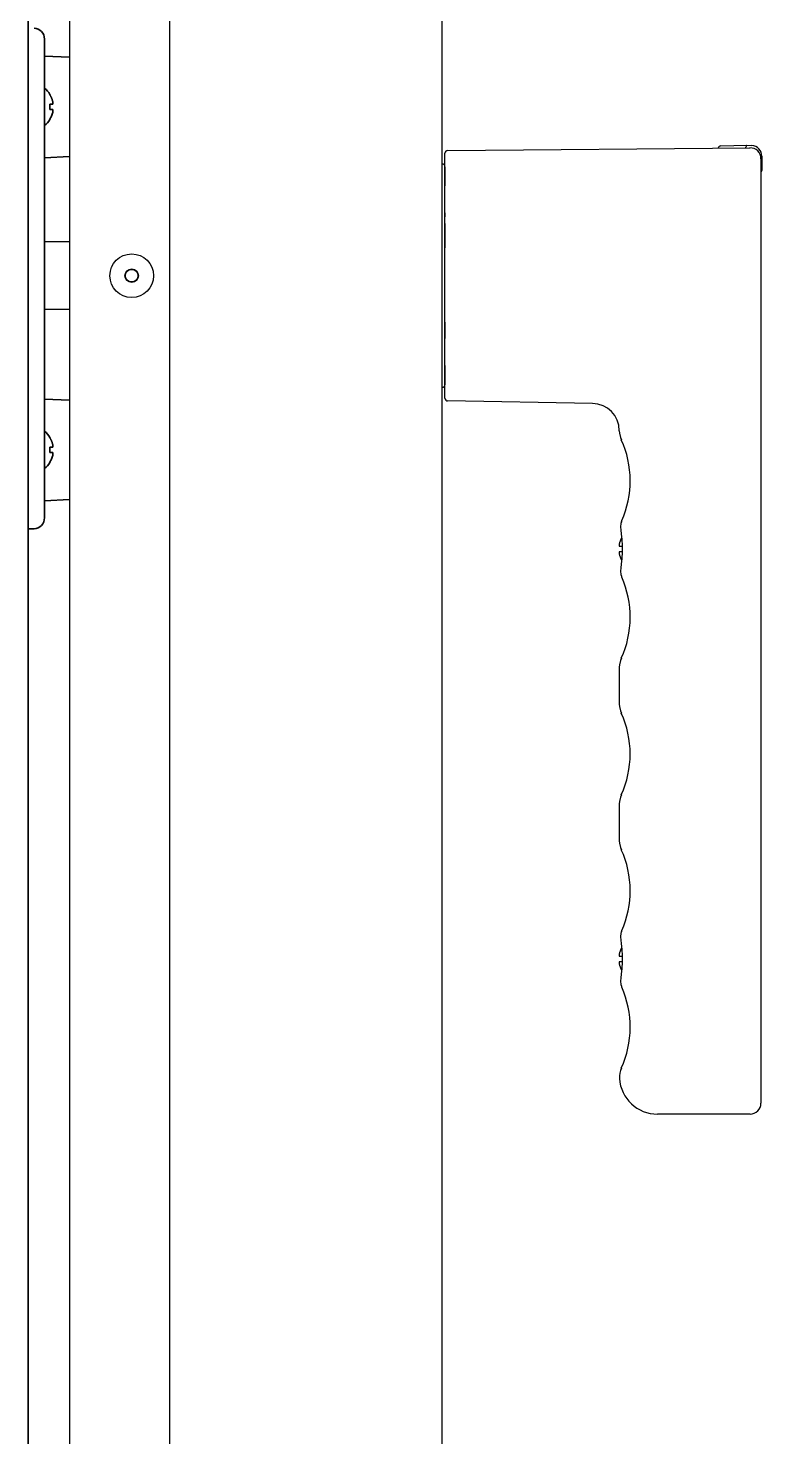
# Model space of a CAD drawing. Extents: x 5997 to 10491, y -672 to 3388.
# Drawn here: x 10356.3 to 10490.9, y 1529.6 to 1788.3 of the extents above; entities that cross this region are included whole.
import ezdxf

# ---------------------------------------------------------------- set-up
doc = ezdxf.new("R2010")
doc.units = 0
doc.header["$LTSCALE"] = 5
doc.layers.add('1', color=7, linetype='CONTINUOUS', true_color=0xffffff)
doc.layers.add('GEOM', color=7, linetype='CONTINUOUS')

msp = doc.modelspace()

# ---------------------------------------------------------------- linework, layer by layer
at = {"layer": '1', "color": 7, "linetype": 'Continuous', "lineweight": 35}
for p, q in [((10356.27, 2030.99), (10356.27, 1373.93)), ((10359.27, 1786.29), (10359.27, 1781.29)), ((10363.87, 1782.96), (10359.27, 1783.16)), ((10359.27, 1781.29), (10359.27, 1703.36)), ((10360.22, 1776.13), (10360.25, 1776.13)), ((10360.25, 1771.53), (10360.22, 1771.53)), ((10359.27, 1764.49), (10363.87, 1764.69)), ((10363.87, 1719.96), (10359.27, 1720.16)), ((10360.22, 1713.13), (10360.25, 1713.13)), ((10360.25, 1708.53), (10360.22, 1708.53)), ((10359.27, 1703.36), (10359.27, 1698.36)), ((10359.27, 1701.49), (10363.87, 1701.69)), ((10357.34, 1696.36), (10356.27, 1696.33))]:
    msp.add_line(p, q, dxfattribs=at)
for centre, radius, start, end in [((10357.27, 1786.29), 2, 0, 88), ((10356.15, 1773.63), 4.8, 31.3459, 49.4581), ((10356.47, 1773.83), 3.78, 0.0035, 7.6041), ((10356.47, 1773.83), 3.78, 352.3959, 359.9965), ((10356.15, 1774.03), 4.8, 310.5418, 328.6074), ((10356.15, 1710.63), 4.8, 31.3459, 49.4581), ((10356.47, 1710.83), 3.78, 0.0035, 7.6041), ((10356.47, 1710.83), 3.78, 352.3959, 359.9965), ((10356.15, 1711.03), 4.8, 310.5418, 328.6074), ((10357.27, 1698.36), 2, 272, 0)]:
    msp.add_arc(centre, radius, start, end, dxfattribs=at)
for points in [[(10360.77, 1774.83), (10360.75, 1774.88), (10360.73, 1774.99), (10360.67, 1775.15), (10360.62, 1775.31), (10360.56, 1775.46), (10360.49, 1775.62), (10360.42, 1775.77), (10360.33, 1775.94), (10360.26, 1776.06), (10360.22, 1776.13)], [(10360.77, 1773.33), (10360.75, 1773.33), (10360.73, 1773.33), (10360.67, 1773.33), (10360.62, 1773.33), (10360.56, 1773.33), (10360.49, 1773.33), (10360.42, 1773.33), (10360.33, 1773.33), (10360.26, 1773.33), (10360.22, 1773.33)], [(10360.77, 1774.33), (10360.77, 1774.35), (10360.78, 1774.4), (10360.78, 1774.47), (10360.78, 1774.54), (10360.78, 1774.61), (10360.78, 1774.68), (10360.78, 1774.75), (10360.77, 1774.8), (10360.77, 1774.83)], [(10360.77, 1772.83), (10360.77, 1772.85), (10360.78, 1772.9), (10360.78, 1772.98), (10360.78, 1773.05), (10360.78, 1773.12), (10360.78, 1773.19), (10360.78, 1773.26), (10360.77, 1773.3), (10360.77, 1773.33)], [(10360.77, 1711.83), (10360.75, 1711.88), (10360.73, 1711.99), (10360.67, 1712.15), (10360.62, 1712.31), (10360.56, 1712.46), (10360.49, 1712.62), (10360.42, 1712.77), (10360.33, 1712.94), (10360.26, 1713.06), (10360.22, 1713.13)], [(10360.77, 1710.33), (10360.75, 1710.33), (10360.73, 1710.33), (10360.67, 1710.33), (10360.62, 1710.33), (10360.56, 1710.33), (10360.49, 1710.33), (10360.42, 1710.33), (10360.33, 1710.33), (10360.26, 1710.33), (10360.22, 1710.33)], [(10360.77, 1711.33), (10360.77, 1711.35), (10360.78, 1711.4), (10360.78, 1711.47), (10360.78, 1711.54), (10360.78, 1711.61), (10360.78, 1711.68), (10360.78, 1711.75), (10360.77, 1711.8), (10360.77, 1711.83)], [(10360.77, 1709.83), (10360.77, 1709.85), (10360.78, 1709.9), (10360.78, 1709.98), (10360.78, 1710.05), (10360.78, 1710.12), (10360.78, 1710.19), (10360.78, 1710.26), (10360.77, 1710.3), (10360.77, 1710.33)]]:
    msp.add_open_spline(points, degree=3, dxfattribs=at)
for points in [[(10360.22, 1774.33), (10360.34, 1774.33), (10360.45, 1774.33), (10360.59, 1774.33), (10360.63, 1774.33), (10360.71, 1774.33), (10360.74, 1774.33), (10360.77, 1774.33)], [(10360.22, 1771.53), (10360.34, 1771.73), (10360.45, 1771.94), (10360.59, 1772.26), (10360.63, 1772.37), (10360.71, 1772.6), (10360.74, 1772.71), (10360.77, 1772.83)], [(10360.22, 1711.33), (10360.34, 1711.33), (10360.45, 1711.33), (10360.59, 1711.33), (10360.63, 1711.33), (10360.71, 1711.33), (10360.74, 1711.33), (10360.77, 1711.33)], [(10360.22, 1708.53), (10360.34, 1708.73), (10360.45, 1708.94), (10360.59, 1709.26), (10360.63, 1709.37), (10360.71, 1709.6), (10360.74, 1709.71), (10360.77, 1709.83)]]:
    msp.add_open_spline(points, degree=3, knots=[0, 0, 0, 0, 0.5, 0.5, 0.75, 0.75, 1, 1, 1, 1], dxfattribs=at)
at = {"layer": 'GEOM', "color": 7, "linetype": 'Continuous'}
for p, q in [((10382.27, 1400.58), (10382.27, 2085.08)), ((10432.27, 1400.58), (10432.27, 2085.08)), ((10363.87, 2053.08), (10363.87, 1447.06)), ((10432.77, 1720.32), (10432.77, 1765.33)), ((10433.27, 1765.83), (10488.76, 1766.31)), ((10483.41, 1766.66), (10488.17, 1766.83)), ((10488.17, 1766.83), (10489.1, 1766.75)), ((10490.92, 1764.75), (10490.92, 1762.12)), ((10432.77, 1762.85), (10432.77, 1759.36)), ((10490.77, 1764.31), (10490.77, 1590.83)), ((10432.77, 1754.39), (10432.77, 1753.61)), ((10432.77, 1752.44), (10432.77, 1747.94)), ((10363.87, 1749.03), (10359.27, 1749.03)), ((10363.87, 1736.63), (10359.27, 1736.63)), ((10432.77, 1734.28), (10432.77, 1731.26)), ((10432.77, 1726.32), (10432.77, 1722.8)), ((10459.86, 1719.35), (10433.26, 1719.82)), ((10465.15, 1697.68), (10465.14, 1697.64)), ((10465.14, 1697.64), (10465.14, 1697.63)), ((10465.18, 1697.74), (10465.15, 1697.68)), ((10465.18, 1697.75), (10465.17, 1697.74)), ((10465.21, 1697.83), (10465.18, 1697.77)), ((10465.18, 1697.77), (10465.18, 1697.74)), ((10465.03, 1696.1), (10465.03, 1696.1)), ((10464.78, 1693.13), (10465.27, 1693.13)), ((10465.27, 1692.13), (10464.78, 1692.13)), ((10465.19, 1694.68), (10465.18, 1694.67)), ((10465.19, 1694.68), (10465.18, 1694.67)), ((10465.27, 1693.13), (10465.27, 1692.63)), ((10465.18, 1690.58), (10465.19, 1690.57)), ((10465.18, 1690.58), (10465.19, 1690.57)), ((10465.03, 1689.15), (10465.03, 1689.15)), ((10465.14, 1687.62), (10465.18, 1687.48)), ((10465.18, 1687.5), (10465.18, 1687.48)), ((10465.21, 1687.42), (10465.18, 1687.48)), ((10464.77, 1670.91), (10464.77, 1664.14)), ((10464.77, 1645.81), (10464.77, 1639.04)), ((10465.15, 1622.38), (10465.14, 1622.33)), ((10465.18, 1622.45), (10465.15, 1622.38)), ((10465.21, 1622.53), (10465.18, 1622.47)), ((10465.18, 1622.47), (10465.18, 1622.44)), ((10465.03, 1620.8), (10465.03, 1620.8)), ((10464.78, 1617.83), (10465.27, 1617.83)), ((10465.19, 1619.38), (10465.18, 1619.37)), ((10465.19, 1619.38), (10465.18, 1619.37)), ((10465.27, 1617.83), (10465.27, 1617.33)), ((10465.27, 1616.83), (10464.78, 1616.83)), ((10465.18, 1615.28), (10465.19, 1615.27)), ((10465.18, 1615.28), (10465.19, 1615.27)), ((10465.03, 1613.85), (10465.03, 1613.85)), ((10465.14, 1612.32), (10465.18, 1612.18)), ((10465.18, 1612.2), (10465.18, 1612.18)), ((10465.21, 1612.12), (10465.18, 1612.18)), ((10488.77, 1588.83), (10471.77, 1588.83))]:
    msp.add_line(p, q, dxfattribs=at)
for points in [[(10464.77, 1714.34), (10464.8, 1713.89), (10464.96, 1713.13), (10465.14, 1712.67)], [(10465.14, 1697.63), (10465.06, 1697.34), (10464.99, 1696.7), (10465.03, 1696.1)], [(10465.03, 1696.1), (10465.12, 1695.44), (10465.22, 1694.39), (10465.27, 1693.24), (10465.27, 1692.05), (10465.22, 1690.89), (10465.12, 1689.84), (10465.03, 1689.15)], [(10465.12, 1695.43), (10465.12, 1695.41), (10465.16, 1694.94)], [(10465.03, 1689.15), (10464.99, 1688.58), (10465.06, 1687.93), (10465.14, 1687.62)], [(10465.06, 1687.92), (10465.06, 1687.91), (10465.14, 1687.62)], [(10465.14, 1672.58), (10464.96, 1672.13), (10464.8, 1671.37), (10464.77, 1670.91)], [(10464.77, 1664.14), (10464.8, 1663.69), (10464.96, 1662.93), (10465.14, 1662.47)], [(10465.14, 1647.48), (10464.96, 1647.03), (10464.8, 1646.27), (10464.77, 1645.81)], [(10464.77, 1639.04), (10464.8, 1638.59), (10464.96, 1637.83), (10465.14, 1637.37)], [(10465.14, 1622.33), (10465.06, 1622.04), (10464.99, 1621.4), (10465.03, 1620.8)], [(10465.03, 1620.8), (10465.12, 1620.14), (10465.22, 1619.09), (10465.27, 1617.94), (10465.27, 1616.75), (10465.22, 1615.59), (10465.12, 1614.54), (10465.03, 1613.85)], [(10465.12, 1620.13), (10465.12, 1620.11), (10465.16, 1619.64)], [(10465.03, 1613.85), (10464.99, 1613.28), (10465.06, 1612.63), (10465.14, 1612.32)], [(10465.06, 1612.62), (10465.06, 1612.61), (10465.14, 1612.32)]]:
    msp.add_lwpolyline(points, dxfattribs=at)
for radius in [4, 1.25, 1.15]:
    msp.add_circle((10375.27, 1742.83), radius, dxfattribs=at)
for centre, radius, start, end in [((10433.27, 1765.33), 0.5, 90.5, 180), ((10483.42, 1766.16), 0.5, 92, 167.7836), ((10488.77, 1764.31), 2, 0, 90.5), ((10488.92, 1764.75), 2, 0, 85), ((10432.27, 1762.85), 0.5, 0, 90.5), ((10490.67, 1762.12), 0.25, 294.0393, 0), ((10432.27, 1722.8), 0.5, 269.5, 0), ((10433.27, 1720.32), 0.5, 180, 269), ((10459.77, 1714.35), 5, 0, 89), ((10448.77, 1705.18), 18, 335.914, 24.6201), ((10454.76, 1700.95), 10.9, 342.3009, 342.491), ((10466.73, 1693.38), 1.97, 175.714, 176.9766), ((10466.72, 1693.38), 1.96, 176.9771, 178.0037), ((10466.71, 1693.38), 1.95, 178.0037, 179.0738), ((10466.71, 1693.38), 1.95, 179.0741, 180.1995), ((10466.71, 1693.38), 1.95, 180.1995, 181.1541), ((10466.72, 1693.38), 1.95, 181.1545, 182.3767), ((10466.72, 1693.38), 1.96, 182.3765, 183.2159), ((10466.73, 1693.38), 1.97, 183.2167, 184.6016), ((10466.77, 1693.37), 2.01, 172.7256, 174.8598), ((10466.74, 1693.37), 1.98, 174.8627, 175.7144), ((10466.75, 1693.38), 1.98, 184.6009, 185.2558), ((10466.77, 1693.38), 2.01, 185.2585, 187.2741), ((10466.77, 1691.87), 2.01, 172.7259, 174.7415), ((10469.27, 1692.48), 4.64, 163.6036, 165.6824), ((10469.3, 1692.47), 4.67, 162.6228, 163.6051), ((10469.32, 1692.47), 4.68, 161.535, 162.6227), ((10469.33, 1692.46), 4.7, 159.4813, 161.5344), ((10469.34, 1692.46), 4.72, 158.9977, 159.4819), ((10469.35, 1692.45), 4.72, 157.4524, 158.9975), ((10469.36, 1692.45), 4.73, 156.6826, 157.4526), ((10469.36, 1692.45), 4.73, 155.4278, 156.6825), ((10469.37, 1692.45), 4.74, 154.4598, 155.4278), ((10469.37, 1692.44), 4.74, 153.3188, 154.4598), ((10469.37, 1692.44), 4.75, 151.9926, 153.3187), ((10466.73, 1691.88), 1.97, 175.3984, 176.7833), ((10466.72, 1691.88), 1.96, 176.7841, 177.6235), ((10466.72, 1691.88), 1.96, 177.6234, 178.8455), ((10466.71, 1691.88), 1.95, 178.8459, 180.9258), ((10466.71, 1691.88), 1.95, 180.9261, 181.9964), ((10466.72, 1691.88), 1.96, 181.9964, 183.0228), ((10466.73, 1691.88), 1.97, 183.0233, 184.286), ((10466.75, 1691.87), 1.98, 174.7442, 175.3991), ((10466.74, 1691.88), 1.98, 184.2856, 185.1372), ((10466.77, 1691.88), 2.01, 185.1401, 187.2744), ((10469.27, 1692.77), 4.64, 194.3176, 196.3964), ((10469.3, 1692.78), 4.67, 196.3949, 197.3772), ((10469.32, 1692.79), 4.68, 197.3773, 198.465), ((10469.33, 1692.79), 4.7, 198.4656, 200.5187), ((10469.34, 1692.8), 4.72, 200.5181, 201.0023), ((10469.35, 1692.8), 4.72, 201.0025, 202.5476), ((10469.36, 1692.8), 4.73, 202.5474, 203.3174), ((10469.36, 1692.8), 4.73, 203.3175, 204.5722), ((10469.37, 1692.81), 4.74, 204.5722, 205.5402), ((10469.37, 1692.81), 4.74, 205.5402, 206.6812), ((10469.37, 1692.81), 4.75, 206.6813, 208.0074), ((10448.77, 1680.08), 18, 335.3799, 24.086), ((10448.77, 1654.98), 18, 335.3799, 24.6201), ((10448.77, 1629.88), 18, 335.914, 24.6201), ((10454.76, 1625.65), 10.9, 342.3009, 342.491), ((10466.73, 1618.08), 1.97, 175.714, 176.9766), ((10466.72, 1618.08), 1.96, 176.9771, 178.0037), ((10466.71, 1618.08), 1.95, 178.0037, 179.0738), ((10466.71, 1618.08), 1.95, 179.0741, 180.1995), ((10466.71, 1618.08), 1.95, 180.1995, 181.1541), ((10466.72, 1618.08), 1.95, 181.1545, 182.3767), ((10466.72, 1618.08), 1.96, 182.3765, 183.2159), ((10466.73, 1618.08), 1.97, 183.2167, 184.6016), ((10466.77, 1618.07), 2.01, 172.7256, 174.8598), ((10466.74, 1618.07), 1.98, 174.8627, 175.7144), ((10466.75, 1618.08), 1.98, 184.6009, 185.2558), ((10466.77, 1618.08), 2.01, 185.2585, 187.2741), ((10469.27, 1617.18), 4.64, 163.6036, 165.6824), ((10469.3, 1617.17), 4.67, 162.6228, 163.6051), ((10469.32, 1617.17), 4.68, 161.535, 162.6227), ((10469.33, 1617.16), 4.7, 159.4813, 161.5344), ((10469.34, 1617.16), 4.72, 158.9977, 159.4819), ((10469.35, 1617.15), 4.72, 157.4524, 158.9975), ((10469.36, 1617.15), 4.73, 156.6826, 157.4526), ((10469.36, 1617.15), 4.73, 155.4278, 156.6825), ((10469.37, 1617.15), 4.74, 154.4598, 155.4278), ((10469.37, 1617.14), 4.74, 153.3188, 154.4598), ((10469.37, 1617.14), 4.75, 151.9926, 153.3187), ((10466.73, 1616.58), 1.97, 175.3984, 176.7833), ((10466.72, 1616.58), 1.96, 176.7841, 177.6235), ((10466.72, 1616.58), 1.96, 177.6234, 178.8455), ((10466.71, 1616.58), 1.95, 178.8459, 180.9258), ((10466.71, 1616.58), 1.95, 180.9261, 181.9964), ((10466.72, 1616.58), 1.96, 181.9964, 183.0228), ((10466.73, 1616.58), 1.97, 183.0233, 184.286), ((10466.77, 1616.57), 2.01, 172.7259, 174.7415), ((10466.75, 1616.57), 1.98, 174.7442, 175.3991), ((10466.74, 1616.58), 1.98, 184.2856, 185.1372), ((10466.77, 1616.58), 2.01, 185.1401, 187.2744), ((10469.27, 1617.47), 4.64, 194.3176, 196.3964), ((10469.3, 1617.48), 4.67, 196.3949, 197.3772), ((10469.32, 1617.49), 4.68, 197.3773, 198.465), ((10469.33, 1617.49), 4.7, 198.4656, 200.5187), ((10469.34, 1617.5), 4.72, 200.5181, 201.0023), ((10469.35, 1617.5), 4.72, 201.0025, 202.5476), ((10469.36, 1617.5), 4.73, 202.5474, 203.3174), ((10469.36, 1617.5), 4.73, 203.3175, 204.5722), ((10469.37, 1617.51), 4.74, 204.5722, 205.5402), ((10469.37, 1617.51), 4.74, 205.5402, 206.6812), ((10469.37, 1617.51), 4.75, 206.6813, 208.0074), ((10448.77, 1604.78), 18, 335.4219, 24.086), ((10468.78, 1595.63), 4, 155.4219, 183.827), ((10471.77, 1595.83), 7, 183.8292, 270), ((10488.77, 1590.83), 2, 270, 360)]:
    msp.add_arc(centre, radius, start, end, dxfattribs=at)
msp.add_ellipse((10502.25, 1766.82), major_axis=(14.32, 0.5), ratio=0.034884, start_param=3.086547, end_param=3.140374, dxfattribs=at)
for points, knots in [([(10487.94, 1766.35), (10488, 1766.38), (10488.07, 1766.49), (10488.11, 1766.66), (10488.14, 1766.75), (10488.16, 1766.83), (10488.17, 1766.83)], [0, 0, 0, 0, 0.369599, 0.693162, 0.912705, 1, 1, 1, 1]), ([(10465.14, 1687.61), (10465.15, 1687.6), (10465.16, 1687.57), (10465.17, 1687.53), (10465.18, 1687.5)], [0, 0, 0, 0, 0.323523, 1, 1, 1, 1]), ([(10465.14, 1612.31), (10465.15, 1612.3), (10465.16, 1612.27), (10465.17, 1612.23), (10465.18, 1612.2)], [0, 0, 0, 0, 0.324057, 1, 1, 1, 1])]:
    msp.add_open_spline(points, degree=3, knots=knots, dxfattribs=at)

doc.saveas('drawing.dxf')
